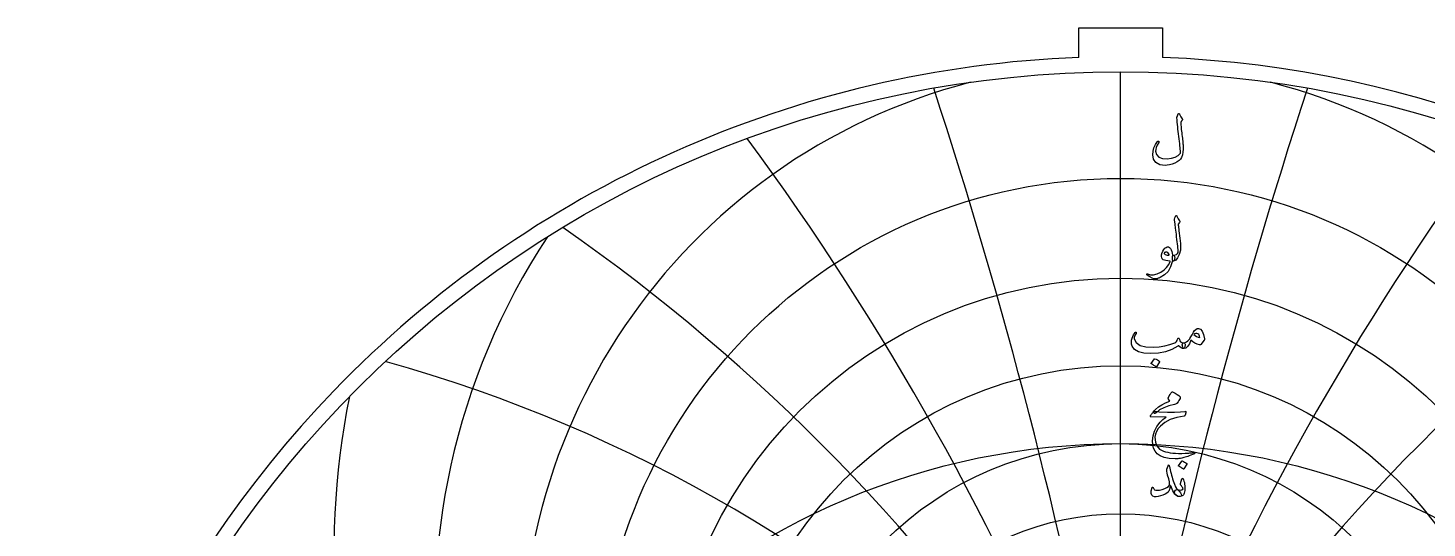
# Model space of a CAD drawing. Header units: millimetres. Extents: x -59 to 59, y -59 to 61.
# Drawn here: x -59.3 to 16.6, y 33.7 to 60.9 of the extents above; entities that cross this region are included whole.
import ezdxf

# ---------------------------------------------------------------- set-up
doc = ezdxf.new("R2010")
doc.units = ezdxf.units.MM
for name, color, linetype in [('CUT_OUTER', 1, 'Continuous'), ('ENGRAVE', 7, 'Continuous'), ('ENGRAVE_FINE', 8, 'Continuous'), ('TEXT', 5, 'Continuous')]:
    doc.layers.add(name, color=color, linetype=linetype)

msp = doc.modelspace()

# ---------------------------------------------------------------- linework, layer by layer
at = {"layer": 'CUT_OUTER'}
for points in [[(-2.275, 60.885), (2.275, 60.885), (2.275, 59.2812)], [(-2.275, 59.2812), (-2.275, 60.885)]]:
    msp.add_lwpolyline(points, dxfattribs=at)
for centre, radius, start, end in [((-0.0002, -0.0001), 59.3249, 136.054439, 87.802065), ((-0.0008, 0.0012), 59.3236, 92.196957, 136.054956)]:
    msp.add_arc(centre, radius, start, end, dxfattribs=at)
at = {"layer": 'ENGRAVE'}
msp.add_lwpolyline([(0, -58.5), (0, 58.5)], dxfattribs=at)
for centre, radius in [((0, 0), 58.5), ((0, 24.3408), 28.3656), ((0, 22.6408), 24.6477), ((0, 21.2646), 21.2646), ((0, 0), 38.2935), ((0, 20.1502), 18.1433), ((0, 19.2522), 15.2274)]:
    msp.add_circle(centre, radius, dxfattribs=at)
for centre, radius, start, end in [((0, 26.4508), 32.5159, 104.505507, 75.494493), ((0, 29.0934), 37.2329, 146.69677, 33.30323), ((0, 32.4472), 42.7079, 168.649585, 11.350415)]:
    msp.add_arc(centre, radius, start, end, dxfattribs=at)
at = {"layer": 'ENGRAVE_FINE'}
for centre, radius, start, end in [((-292.2353, -34.4796), 296.7435, 3.846969, 18.080135), ((-292.2353, -34.4796), 296.7435, 3.846969, 18.080135), ((292.2353, -34.4796), 296.7435, 161.919865, 176.153031), ((292.2353, -34.4796), 296.7435, 161.919865, 176.153031), ((-141.5747, -34.4796), 150.6606, 7.744385, 36.376389), ((-141.5747, -34.4796), 150.6606, 7.744385, 36.376389), ((141.5747, -34.4796), 150.6606, 143.623611, 172.255615), ((141.5747, -34.4796), 150.6606, 143.623611, 172.255615), ((-89.2508, -34.4796), 103.0579, 11.745134, 55.103196), ((-89.2508, -34.4796), 103.0579, 11.745134, 55.103196), ((89.2508, -34.4796), 103.0579, 124.896804, 168.254866), ((89.2508, -34.4796), 103.0579, 124.896804, 168.254866), ((-61.4098, -34.4796), 80.1648, 15.907198, 74.457561), ((-61.4098, -34.4796), 80.1648, 15.907198, 74.457561), ((61.4098, -34.4796), 80.1648, 105.542439, 164.092802), ((61.4098, -34.4796), 80.1648, 105.542439, 164.092802)]:
    msp.add_arc(centre, radius, start, end, dxfattribs=at)
at = {"layer": 'TEXT'}
for points in [[(3.1327, 56.21), (3.1388, 56.2205), (3.1466, 56.2281), (3.1561, 56.2327), (3.1673, 56.2342), (3.1786, 56.2322), (3.1881, 56.2264), (3.1959, 56.2167), (3.2019, 56.203), (3.2341, 56.1237), (3.2685, 56.0551), (3.3051, 55.9974), (3.3438, 55.9505), (3.3552, 55.9336), (3.3585, 55.9142), (3.3535, 55.8921), (3.3403, 55.8674), (3.3319, 55.8556), (3.3239, 55.8441), (3.3163, 55.8331), (3.3092, 55.8225), (3.3025, 55.8125), (3.2962, 55.8034), (3.2904, 55.7952), (3.285, 55.7879), (3.2759, 55.7745), (3.2694, 55.7585), (3.2655, 55.7399), (3.2642, 55.7187), (3.2683, 55.6589), (3.2737, 55.5937), (3.2804, 55.5231), (3.2884, 55.4471), (3.2975, 55.3657), (3.3075, 55.2789), (3.3183, 55.1866), (3.3299, 55.089), (3.343, 54.9916), (3.3546, 54.9), (3.3646, 54.8143), (3.3732, 54.7344), (3.3804, 54.6601), (3.3866, 54.5913), (3.3917, 54.5278), (3.3957, 54.4697), (3.4002, 54.2978), (3.3862, 54.135), (3.3535, 53.9813), (3.3023, 53.8366), (3.2523, 53.7516), (3.1751, 53.6731), (3.0707, 53.6011), (2.939, 53.5356), (2.7963, 53.4813), (2.6622, 53.4431), (2.5368, 53.4208), (2.42, 53.4145), (2.1277, 53.4548), (1.9184, 53.565), (1.7921, 53.7454), (1.7489, 53.9958), (1.764, 54.1824), (1.8129, 54.3651), (1.8955, 54.5439), (2.0118, 54.7188), (2.0207, 54.729), (2.03, 54.7353), (2.0397, 54.7376), (2.0499, 54.7361), (2.0607, 54.732), (2.0689, 54.7266), (2.0745, 54.7199), (2.0775, 54.7119), (2.0797, 54.7), (2.0793, 54.6886), (2.0762, 54.6775), (2.0706, 54.6669), (1.9913, 54.5123), (1.9366, 54.3806), (1.9065, 54.2719), (1.9011, 54.186), (1.9588, 54.0012), (2.0836, 53.8721), (2.2754, 53.7988), (2.5342, 53.7813), (2.7675, 53.8066), (2.9658, 53.8652), (3.1291, 53.9571), (3.2573, 54.0823), (3.2546, 54.1427), (3.2499, 54.2133), (3.2433, 54.294), (3.2348, 54.385), (3.2241, 54.4863), (3.211, 54.5982), (3.1956, 54.7207), (3.1777, 54.8538), (3.1608, 54.9911), (3.1448, 55.1262), (3.1297, 55.2592), (3.1154, 55.39), (3.1022, 55.5187), (3.0904, 55.6452), (3.0798, 55.7695), (3.0705, 55.8917), (3.0566, 56.0093), (3.0573, 56.0227), (3.0592, 56.0352), (3.0625, 56.0469), (3.067, 56.0577)], [(2.9234, 50.5014), (2.9468, 50.5578), (2.9649, 50.6026), (2.9779, 50.6357), (2.9857, 50.6571), (2.9918, 50.6707), (2.9995, 50.6804), (3.0091, 50.6863), (3.0203, 50.6882), (3.0331, 50.6861), (3.0437, 50.6796), (3.0521, 50.6688), (3.0584, 50.6536), (3.0871, 50.5795), (3.1215, 50.5126), (3.1615, 50.4532), (3.2071, 50.4011), (3.2199, 50.3844), (3.2236, 50.3656), (3.2181, 50.3446), (3.2037, 50.3215), (3.1275, 50.2142), (3.1327, 50.1662), (3.1379, 50.1191), (3.1431, 50.0728), (3.1483, 50.0274), (3.1535, 49.9829), (3.1587, 49.9392), (3.1639, 49.8964), (3.1691, 49.8544), (3.2169, 49.4661), (3.246, 49.1625), (3.2566, 48.9437), (3.2486, 48.8096), (3.1833, 48.5664), (3.0981, 48.3867), (2.9931, 48.2706), (2.8681, 48.218), (2.8646, 48.218), (2.8612, 48.218), (2.8577, 48.218), (2.8542, 48.218), (2.8337, 48.2375), (2.8205, 48.282), (2.8147, 48.3516), (2.8162, 48.4463), (2.8194, 48.4814), (2.8292, 48.5069), (2.8454, 48.5229), (2.8681, 48.5294), (2.9559, 48.5469), (3.0289, 48.5787), (3.0873, 48.6247), (3.131, 48.6851), (3.1281, 48.7575), (3.1228, 48.8399), (3.1151, 48.9322), (3.1051, 49.0345), (3.0928, 49.1463), (3.0787, 49.2672), (3.0626, 49.3971), (3.0445, 49.5361), (3.0279, 49.6728), (3.0125, 49.7956), (2.9985, 49.9046), (2.9857, 49.9997), (2.9747, 50.081), (2.9658, 50.1485), (2.9591, 50.2021), (2.9546, 50.2419), (2.92, 50.4391), (2.9189, 50.4586), (2.9191, 50.4754), (2.9206, 50.4897), (2.9234, 50.5014)], [(2.7989, 48.18), (2.7178, 47.8952), (2.5818, 47.6567), (2.3909, 47.4644), (2.145, 47.3185), (2.1106, 47.3037), (2.0767, 47.2904), (2.0432, 47.2786), (2.0101, 47.2683), (1.9776, 47.2598), (1.9461, 47.2532), (1.9154, 47.2485), (1.8855, 47.2458), (1.8111, 47.2564), (1.7125, 47.2951), (1.5897, 47.362), (1.4427, 47.4569), (1.4269, 47.4705), (1.4176, 47.4837), (1.4148, 47.4965), (1.4185, 47.5088), (1.4267, 47.5183), (1.4375, 47.5226), (1.4509, 47.5218), (1.4669, 47.5157), (1.6198, 47.4662), (1.7912, 47.4664), (1.9813, 47.5163), (2.19, 47.616), (2.3604, 47.7317), (2.5013, 47.8677), (2.6129, 48.0241), (2.6951, 48.2007), (2.6944, 48.207), (2.6925, 48.212), (2.6893, 48.2156), (2.6847, 48.218), (2.5656, 48.2249), (2.4642, 48.2388), (2.3805, 48.2595), (2.3145, 48.2872), (2.2635, 48.33), (2.2315, 48.3893), (2.2185, 48.4649), (2.2246, 48.5571), (2.2265, 48.5693), (2.2289, 48.5817), (2.2317, 48.5944), (2.235, 48.6072), (2.2386, 48.6205), (2.2427, 48.6345), (2.2473, 48.6491), (2.2522, 48.6643), (2.2929, 48.7631), (2.3422, 48.8451), (2.4002, 48.9102), (2.4667, 48.9584), (2.5349, 48.9848), (2.5974, 48.9843), (2.6542, 48.9571), (2.7055, 48.903), (2.7502, 48.8278), (2.7842, 48.7404), (2.8073, 48.641), (2.8196, 48.5294), (2.8264, 48.5295), (2.833, 48.5298), (2.8394, 48.5304), (2.8456, 48.5311), (2.8517, 48.5319), (2.8581, 48.5324), (2.8647, 48.5327), (2.8715, 48.5328), (2.8949, 48.5279), (2.913, 48.5129), (2.926, 48.4881), (2.9338, 48.4533), (2.937, 48.415), (2.9364, 48.3763), (2.9319, 48.3372), (2.9234, 48.2976), (2.9124, 48.2628), (2.9001, 48.2379), (2.8865, 48.223), (2.8715, 48.218), (2.8058, 48.218), (2.8054, 48.2117), (2.8041, 48.2033), (2.8019, 48.1927), (2.7989, 48.18)], [(2.6328, 48.5674), (2.5965, 48.6308), (2.5567, 48.6756), (2.5135, 48.7017), (2.4667, 48.7093), (2.4389, 48.7019), (2.414, 48.6903), (2.3922, 48.6743), (2.3733, 48.6539), (2.3673, 48.6431), (2.3664, 48.6314), (2.3707, 48.6189), (2.3803, 48.6055), (2.4159, 48.5741), (2.4676, 48.5527), (2.5353, 48.5413), (2.619, 48.5398), (2.6276, 48.5415), (2.6328, 48.5467), (2.6345, 48.5553), (2.6328, 48.5674)], [(0.7888, 44.3375), (0.8011, 44.3509), (0.8139, 44.3565), (0.8271, 44.3543), (0.8407, 44.3444), (0.8511, 44.3314), (0.8545, 44.3167), (0.8511, 44.3003), (0.8407, 44.2821), (0.7879, 44.2004), (0.7542, 44.1247), (0.7395, 44.0551), (0.7438, 43.9915), (0.8522, 43.7826), (1.063, 43.6369), (1.3763, 43.5543), (1.7921, 43.5348), (2.1007, 43.5575), (2.3967, 43.6049), (2.6802, 43.6769), (2.9511, 43.7735), (2.9989, 43.8019), (3.0385, 43.8453), (3.0698, 43.9039), (3.093, 43.9777), (3.1007, 43.9986), (3.1137, 44.0131), (3.1319, 44.0211), (3.1552, 44.0226), (3.1719, 44.0155), (3.1838, 44.001), (3.1909, 43.9792), (3.1933, 43.95), (3.2095, 43.8778), (3.2547, 43.8237), (3.3289, 43.7878), (3.432, 43.7701), (3.4692, 43.7619), (3.4943, 43.7407), (3.5072, 43.7065), (3.5081, 43.6594), (3.4956, 43.5716), (3.4787, 43.5089), (3.4575, 43.4713), (3.432, 43.4587), (3.3561, 43.4687), (3.2841, 43.4985), (3.216, 43.5482), (3.1518, 43.6179), (3.1464, 43.6207), (3.1371, 43.6187), (3.1239, 43.612), (3.1068, 43.6006), (2.7842, 43.4189), (2.4322, 43.2892), (2.0507, 43.2114), (1.6399, 43.1854), (1.2602, 43.2114), (0.9652, 43.2892), (0.7551, 43.4189), (0.6297, 43.6006), (0.6011, 43.702), (0.5916, 43.8056), (0.6011, 43.9113), (0.6297, 44.0192), (0.6682, 44.1195), (0.7075, 44.206), (0.7477, 44.2787), (0.7888, 44.3375)], [(4.2346, 44.5589), (4.343, 44.5204), (4.4327, 44.4119), (4.5039, 44.2333), (4.5564, 43.9846), (4.5583, 43.9666), (4.5573, 43.9509), (4.5532, 43.9372), (4.546, 43.9258), (4.3557, 43.6871), (4.3425, 43.6726), (4.3272, 43.6637), (4.3097, 43.6605), (4.29, 43.6628), (4.1607, 43.707), (4.0392, 43.7632), (3.9254, 43.8315), (3.8195, 43.9119), (3.7341, 43.7137), (3.6404, 43.572), (3.5386, 43.487), (3.4285, 43.4587), (3.4162, 43.4633), (3.4035, 43.4769), (3.3903, 43.4996), (3.3766, 43.5314), (3.3557, 43.6101), (3.3481, 43.6732), (3.3539, 43.7208), (3.3732, 43.7528), (3.3844, 43.7604), (3.3974, 43.7658), (3.4121, 43.769), (3.4285, 43.7701), (3.5072, 43.7835), (3.5842, 43.8203), (3.6595, 43.8804), (3.733, 43.9638), (3.7652, 44.0123), (3.8134, 44.0918), (3.8776, 44.2025), (3.9579, 44.3444), (4.0206, 44.4382), (4.0876, 44.5053), (4.159, 44.5455), (4.2346, 44.5589)], [(3.9855, 44.2198), (4.0504, 44.1658), (4.1239, 44.1212), (4.2061, 44.0862), (4.2969, 44.0607), (4.2919, 44.1288), (4.2736, 44.1844), (4.2418, 44.2274), (4.1966, 44.2579), (4.1445, 44.2737), (4.0919, 44.2726), (4.039, 44.2547), (3.9855, 44.2198)], [(1.8371, 42.9017), (1.8414, 42.906), (1.8475, 42.9086), (1.8553, 42.9095), (1.8648, 42.9086), (1.932, 42.8814), (1.9954, 42.8481), (2.0548, 42.8087), (2.1104, 42.7633), (2.1158, 42.7564), (2.1182, 42.7495), (2.1175, 42.7426), (2.1139, 42.7356), (1.9513, 42.4727), (1.9452, 42.4664), (1.9374, 42.4649), (1.9279, 42.4682), (1.9167, 42.4762), (1.9069, 42.4831), (1.8916, 42.4935), (1.8706, 42.5073), (1.844, 42.5246), (1.8114, 42.5454), (1.7722, 42.5696), (1.7266, 42.5973), (1.6745, 42.6284), (1.6676, 42.6336), (1.6641, 42.6388), (1.6641, 42.644), (1.6676, 42.6492)], [(2.92, 40.4304), (2.6177, 40.3515), (2.3509, 40.2496), (2.1195, 40.1249), (1.9236, 39.9772), (1.8935, 39.9545), (1.8656, 39.9417), (1.8399, 39.9389), (1.8163, 39.9461), (1.7889, 39.9787), (1.793, 40.0248), (1.8287, 40.0842), (1.8959, 40.1571), (2.0548, 40.289), (2.2375, 40.4079), (2.444, 40.5139), (2.6743, 40.6069), (2.6086, 40.7037), (2.5963, 40.7279), (2.5904, 40.7522), (2.5911, 40.7764), (2.5982, 40.8006), (2.6447, 40.8929), (2.6873, 40.9693), (2.726, 41.0296), (2.7608, 41.0739), (2.7831, 41.0949), (2.8049, 41.1059), (2.8263, 41.107), (2.8473, 41.0981), (2.9691, 41.0294), (3.0713, 40.9649), (3.1541, 40.9048), (3.2175, 40.849), (3.2298, 40.8311), (3.2357, 40.8084), (3.235, 40.7809), (3.2279, 40.7487), (3.2056, 40.6983), (3.1699, 40.6371), (3.1208, 40.5651), (3.0584, 40.4823), (3.0419, 40.47), (3.0134, 40.4572), (2.9727, 40.444), (2.92, 40.4304)], [(2.1035, 40.0291), (2.5474, 40.0135), (2.9312, 40.0118), (3.2549, 40.0239), (3.5185, 40.0498), (3.5266, 40.0508), (3.5336, 40.0503), (3.5396, 40.0482), (3.5444, 40.0447), (3.548, 40.0398), (3.5501, 40.0338), (3.5506, 40.0268), (3.5496, 40.0187), (3.5428, 39.9871), (3.5362, 39.9582), (3.5298, 39.9318), (3.5237, 39.908), (3.5177, 39.8868), (3.512, 39.8682), (3.5065, 39.8522), (3.5012, 39.8388), (3.4899, 39.8174), (3.477, 39.8016), (3.4623, 39.7914), (3.4458, 39.7869), (3.0462, 39.7145), (2.6985, 39.601), (2.4027, 39.4463), (2.1588, 39.2507), (2.0356, 39.1099), (1.9461, 38.9609), (1.8903, 38.8037), (1.8682, 38.6383), (1.8894, 38.3786), (1.9737, 38.1669), (2.1212, 38.0032), (2.3318, 37.8875), (2.441, 37.8525), (2.561, 37.8235), (2.6918, 37.8006), (2.8335, 37.7838), (2.9857, 37.7727), (3.1483, 37.7673), (3.3213, 37.7675), (3.5047, 37.7734), (3.5698, 37.7771), (3.634, 37.7812), (3.697, 37.7857), (3.7589, 37.7907), (3.8194, 37.7961), (3.8779, 37.8019), (3.9344, 37.8082), (3.989, 37.8149), (4.0057, 37.8158), (4.0176, 37.8114), (4.0247, 37.8019), (4.0271, 37.7872), (4.0258, 37.7701), (4.0219, 37.7569), (4.0154, 37.7476), (4.0063, 37.7422), (3.9086, 37.7009), (3.816, 37.6635), (3.7287, 37.63), (3.6465, 37.6004), (3.5697, 37.5744), (3.4986, 37.552), (3.4331, 37.5329), (3.3732, 37.5174), (3.3169, 37.5059), (3.262, 37.4957), (3.2087, 37.4869), (3.157, 37.4793), (3.1065, 37.4735), (3.0571, 37.4698), (3.0087, 37.4683), (2.9615, 37.4689), (2.6389, 37.494), (2.3699, 37.5485), (2.1545, 37.6324), (1.9928, 37.7457), (1.8741, 37.8873), (1.7912, 38.0527), (1.7443, 38.2419), (1.7333, 38.4549), (1.7672, 38.7192), (1.8483, 38.9756), (1.9766, 39.2243), (2.1519, 39.4652), (2.2205, 39.538), (2.2981, 39.6079), (2.3848, 39.6747), (2.4806, 39.7385), (1.6433, 39.7454), (1.6232, 39.754), (1.6148, 39.7696), (1.618, 39.7921), (1.633, 39.8215), (1.6611, 39.8643), (1.6866, 39.9028), (1.7095, 39.937), (1.7298, 39.9668), (1.7476, 39.9921), (1.7627, 40.0127), (1.7752, 40.0284), (1.7852, 40.0395), (1.8077, 40.0414), (1.8682, 40.0403), (1.9668, 40.0362), (2.1035, 40.0291)], [(3.3196, 37.3465), (3.3239, 37.3508), (3.3299, 37.3534), (3.3377, 37.3543), (3.3472, 37.3534), (3.4145, 37.3262), (3.4778, 37.2929), (3.5373, 37.2535), (3.5929, 37.2081), (3.5983, 37.2012), (3.6007, 37.1943), (3.6, 37.1874), (3.5963, 37.1805), (3.4337, 36.9175), (3.4277, 36.9113), (3.4199, 36.9097), (3.4104, 36.913), (3.3991, 36.921), (3.3894, 36.9279), (3.3741, 36.9383), (3.3531, 36.9521), (3.3265, 36.9694), (3.2938, 36.9902), (3.2547, 37.0144), (3.2091, 37.0421), (3.157, 37.0732), (3.15, 37.0784), (3.1466, 37.0836), (3.1466, 37.0888), (3.15, 37.094)], [(2.6518, 37.049), (2.6717, 36.9583), (2.6934, 36.8661), (2.7167, 36.7723), (2.7418, 36.6771), (2.7686, 36.5799), (2.7971, 36.4803), (2.8274, 36.3784), (2.8594, 36.274), (2.9241, 36.0863), (2.9831, 35.9454), (3.0365, 35.8511), (3.0843, 35.8035), (3.126, 35.7752), (3.1682, 35.7352), (3.2108, 35.6835), (3.2538, 35.6201), (3.2945, 35.5417), (3.3057, 35.4826), (3.2876, 35.4431), (3.24, 35.4229), (3.0862, 35.4385), (2.9502, 35.5406), (2.832, 35.7291), (2.7314, 36.0042), (2.7293, 36.0087), (2.7262, 36.012), (2.7223, 36.0139), (2.7176, 36.0145), (2.7141, 36.0139), (2.7107, 36.012), (2.7072, 36.0087), (2.7037, 36.0042), (2.694, 35.9596), (2.6821, 35.9125), (2.6681, 35.8628), (2.6518, 35.8104), (2.6341, 35.7609), (2.6155, 35.7196), (2.5961, 35.6865), (2.5757, 35.6617), (2.5026, 35.5979), (2.4114, 35.5414), (2.302, 35.4924), (2.1744, 35.4506), (2.0447, 35.4197), (1.9322, 35.4065), (1.8371, 35.4111), (1.7592, 35.4333), (1.6926, 35.4891), (1.6624, 35.5873), (1.6684, 35.7278), (1.7108, 35.9108), (1.7149, 35.9168), (1.7203, 35.9211), (1.727, 35.9237), (1.735, 35.9246), (1.7445, 35.9235), (1.7523, 35.9203), (1.7584, 35.9149), (1.7627, 35.9073), (1.7791, 35.869), (1.7973, 35.8372), (1.8172, 35.8119), (1.8388, 35.7931), (1.9063, 35.768), (1.998, 35.762), (2.1139, 35.775), (2.254, 35.807), (2.4034, 35.855), (2.5195, 35.909), (2.6023, 35.9691), (2.6518, 36.0353), (2.6601, 36.1023), (2.6467, 36.2169), (2.6116, 36.3791), (2.555, 36.5889), (2.5277, 36.6993), (2.5117, 36.7887), (2.507, 36.8568), (2.5135, 36.9037), (2.5792, 37.0905), (2.5863, 37.1102), (2.5939, 37.1242), (2.6019, 37.1327), (2.6103, 37.1355), (2.6207, 37.1301), (2.6311, 37.1139), (2.6415, 37.0868), (2.6518, 37.049)], [(3.3507, 35.9315), (3.3304, 35.9655), (3.3109, 35.9947), (3.2923, 36.0191), (3.2746, 36.0388), (3.2618, 36.0556), (3.2547, 36.0751), (3.2532, 36.0971), (3.2573, 36.1218), (3.3299, 36.3847), (3.3401, 36.4077), (3.3533, 36.4141), (3.3695, 36.4042), (3.3888, 36.3778), (3.4177, 36.3218), (3.4424, 36.2541), (3.4627, 36.1748), (3.4787, 36.0837), (3.488, 35.9964), (3.4917, 35.9108), (3.4897, 35.8269), (3.4822, 35.7447), (3.4698, 35.6731), (3.4536, 35.6106), (3.4335, 35.5572), (3.4095, 35.5129), (3.3799, 35.48), (3.3395, 35.4541), (3.2882, 35.4351), (3.2261, 35.4229), (3.1626, 35.4206), (3.1033, 35.4307), (3.0484, 35.4534), (2.9978, 35.4887), (2.9587, 35.5334), (2.9381, 35.5847), (2.9362, 35.6424), (2.9528, 35.7066), (2.9794, 35.7592), (3.0108, 35.7923), (3.0469, 35.8059), (3.0878, 35.8), (3.182, 35.7773), (3.2642, 35.775), (3.3343, 35.7929), (3.3922, 35.8312), (3.3935, 35.8413), (3.387, 35.8615), (3.3728, 35.8915), (3.3507, 35.9315)]]:
    msp.add_lwpolyline(points, close=True, dxfattribs=at)

doc.saveas('drawing.dxf')
